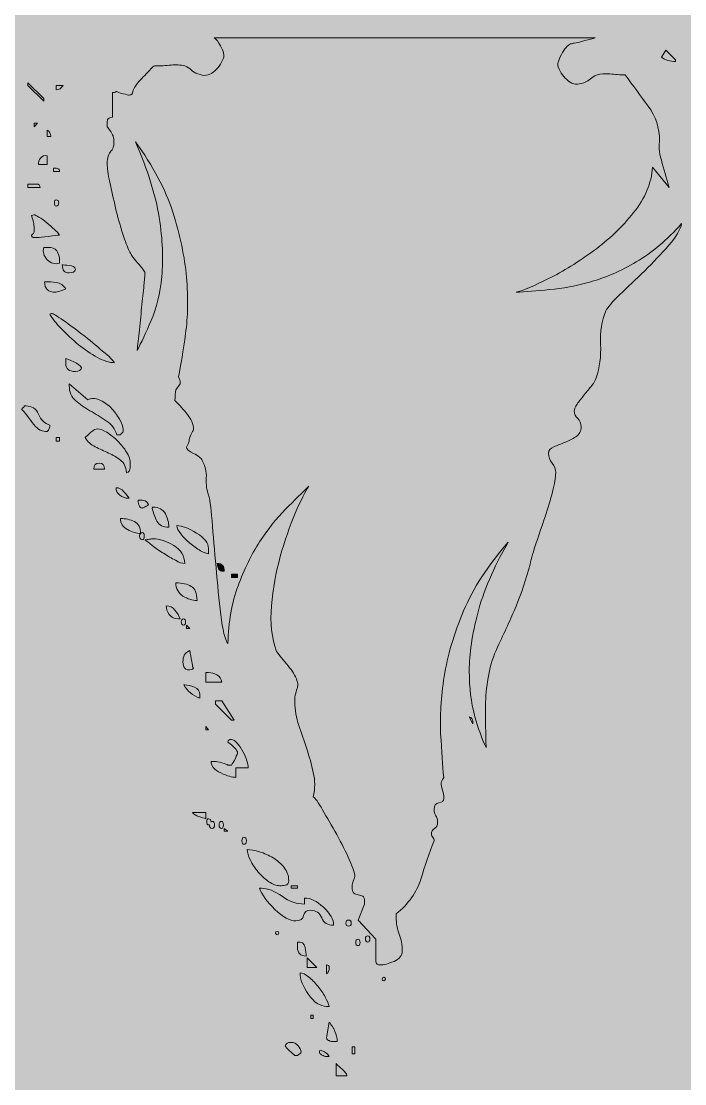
# Model space of a CAD drawing. Extents: x 885 to 2116, y -2379 to -620.
# Drawn here: x 1630.4 to 1696.7, y -784.7 to -678.5 of the extents above; entities that cross this region are included whole.
import ezdxf

# ---------------------------------------------------------------- set-up
doc = ezdxf.new("R2010")
doc.units = 0
doc.header["$MEASUREMENT"] = 0
doc.layers.add('Layer 1', color=7, linetype='Continuous')

# ---------------------------------------------------------------- blocks, each defined once
blk = doc.blocks.new('block 4')
at = {"layer": 'Layer 1', "true_color": 0x2e3543}
h = blk.add_hatch(color=159, dxfattribs=at)
h.dxf.hatch_style = 2
h.paths.add_polyline_path([(2116.11, -2379.24), (884.79, -2379.24), (884.79, -620.21), (2116.11, -620.21)])
blk = doc.blocks.new('block 3')
at = {"layer": 'Layer 1'}
blk.add_blockref('block 4', (0, 0), dxfattribs=at)
blk = doc.blocks.new('block 5')
at = {"layer": 'Layer 1', "true_color": 0xebe715}
h = blk.add_hatch(color=2, dxfattribs=at)
h.dxf.hatch_style = 2
edge = h.paths.add_edge_path()
edge.add_spline(control_points=[(1649.99, -732.69), (1649.99, -732.87), (1650.03, -733.04), (1650.12, -733.22), (1650.21, -733.4), (1650.37, -733.48), (1650.6, -733.48), (1650.6, -733.48), (1650.69, -733.48), (1650.69, -733.48), (1650.69, -732.95), (1650.46, -732.69), (1649.99, -732.69)], knot_values=[0, 0, 0, 0, 1, 1, 1, 2, 2, 2, 3, 3, 3, 4, 4, 4, 4], degree=3, periodic=1)
h = blk.add_hatch(color=2, dxfattribs=at)
h.dxf.hatch_style = 2
h.paths.add_polyline_path([(1651.4, -734.1), (1652.01, -734.1), (1652.01, -733.75), (1651.4, -733.75)])
at = {"layer": 'Layer 1', "lineweight": 0}
for points in [[(1632.65, -686.48), (1631.06, -684.9), (1631.06, -684.63), (1632.65, -686.22), (1632.65, -686.48)], [(1632.03, -688.68), (1631.68, -689.03), (1631.68, -688.68), (1632.03, -688.68)], [(1634.23, -720.1), (1634.23, -720.46), (1633.88, -720.46), (1633.88, -720.1), (1634.23, -720.1)], [(1651.4, -734.1), (1652.01, -734.1), (1652.01, -733.75), (1651.4, -733.75), (1651.4, -734.1)], [(1647.26, -739.2), (1646.91, -739.2), (1646.91, -738.85), (1647.26, -739.2)], [(1651.66, -748.36), (1651.4, -748.36), (1649.81, -746.77), (1649.81, -746.42), (1650.43, -746.42), (1651.66, -748.36)], [(1648.84, -748.98), (1649.11, -749.33), (1648.84, -749.33), (1648.84, -748.98)], [(1651.05, -759.45), (1650.69, -759.45), (1650.69, -759.18), (1651.05, -759.45)], [(1657.38, -765.17), (1657.38, -764.91), (1658, -764.91), (1658, -765.17), (1657.38, -765.17)], [(1659.93, -773.09), (1658.97, -773.09), (1658.97, -772.12), (1659.93, -773.09)], [(1659.58, -777.84), (1659.58, -778.2), (1659.32, -778.2), (1659.32, -777.84), (1659.58, -777.84)], [(1663.45, -781.72), (1663.45, -781.01), (1663.72, -781.01), (1663.72, -781.72), (1663.45, -781.72)]]:
    blk.add_lwpolyline(points, dxfattribs=at)
for points, knots in [([(2085.86, -929.01), (2085.63, -928.87), (2085.41, -928.75), (2085.18, -928.61), (2085.18, -928.61), (2085.18, -716.49), (2085.18, -716.49), (2085.18, -682.75), (2057.73, -655.31), (2024, -655.31), (2024, -655.31), (976.9, -655.31), (976.9, -655.31), (943.16, -655.31), (915.72, -682.75), (915.72, -716.49), (915.72, -716.49), (915.72, -928.61), (915.72, -928.61), (915.49, -928.75), (915.27, -928.87), (915.04, -929.01), (915.04, -929.01), (915.28, -929.05), (915.72, -929.14), (915.72, -929.14), (915.72, -2282.96), (915.72, -2282.96), (915.72, -2316.7), (943.16, -2344.14), (976.9, -2344.14), (976.9, -2344.14), (2024, -2344.14), (2024, -2344.14), (2057.73, -2344.14), (2085.18, -2316.7), (2085.18, -2282.96), (2085.18, -2282.96), (2085.18, -929.14), (2085.18, -929.14), (2085.62, -929.05), (2085.86, -929.01), (2085.86, -929.01)], [0, 0, 0, 0, 1, 1, 1, 2, 2, 2, 3, 3, 3, 4, 4, 4, 5, 5, 5, 6, 6, 6, 7, 7, 7, 8, 8, 8, 9, 9, 9, 10, 10, 10, 11, 11, 11, 12, 12, 12, 13, 13, 13, 14, 14, 14, 14]), ([(1684.05, -683.05), (1684.28, -683.64), (1684.62, -684.11), (1685.06, -684.46), (1685.5, -684.81), (1686.02, -684.87), (1686.6, -684.63), (1686.9, -684.52), (1687.12, -684.39), (1687.26, -684.24), (1687.41, -684.09), (1687.63, -683.96), (1687.92, -683.84), (1688.28, -683.73), (1688.7, -683.7), (1689.2, -683.75), (1689.7, -683.81), (1690.21, -683.84), (1690.74, -683.84), (1691.5, -684.9), (1692.26, -685.94), (1693.03, -686.97), (1693.79, -687.99), (1694.17, -689.15), (1694.17, -690.44), (1694.17, -690.44), (1694.17, -690.62), (1694.17, -690.62), (1694.06, -690.91), (1694.11, -691.5), (1694.35, -692.38), (1694.58, -693.26), (1694.85, -694.17), (1695.14, -695.11), (1695.14, -695.11), (1693.47, -693.08), (1693.47, -693.08), (1693.35, -694.67), (1692.72, -696.18), (1691.58, -697.62), (1690.43, -699.06), (1689.1, -700.33), (1687.57, -701.44), (1686.05, -702.56), (1684.55, -703.49), (1683.08, -704.22), (1681.62, -704.95), (1680.53, -705.41), (1679.83, -705.58), (1680.76, -705.53), (1681.88, -705.44), (1683.17, -705.32), (1684.46, -705.2), (1685.84, -704.94), (1687.31, -704.53), (1688.77, -704.12), (1690.29, -703.45), (1691.84, -702.54), (1693.4, -701.64), (1694.91, -700.36), (1696.37, -698.72), (1696.25, -699.3), (1695.83, -700.02), (1695.1, -700.87), (1694.36, -701.73), (1693.56, -702.58), (1692.68, -703.43), (1691.8, -704.28), (1690.97, -705.07), (1690.21, -705.8), (1689.45, -706.54), (1688.98, -707.08), (1688.8, -707.43), (1688.39, -708.43), (1688.22, -709.54), (1688.28, -710.77), (1688.33, -712.01), (1688.19, -713.12), (1687.84, -714.12), (1687.78, -714.35), (1687.63, -714.62), (1687.4, -714.91), (1687.16, -715.21), (1686.91, -715.51), (1686.65, -715.84), (1686.38, -716.16), (1686.15, -716.47), (1685.94, -716.76), (1685.74, -717.06), (1685.64, -717.29), (1685.64, -717.47), (1685.64, -717.76), (1685.75, -718.01), (1685.99, -718.21), (1686.22, -718.42), (1686.34, -718.7), (1686.34, -719.05), (1686.34, -719.46), (1686.16, -719.78), (1685.81, -720.02), (1685.46, -720.25), (1685.09, -720.44), (1684.71, -720.59), (1684.33, -720.74), (1683.96, -720.88), (1683.61, -721.03), (1683.26, -721.18), (1683.08, -721.39), (1683.08, -721.69), (1683.08, -722.04), (1683.2, -722.36), (1683.44, -722.66), (1683.67, -722.95), (1683.79, -723.28), (1683.79, -723.62), (1683.79, -724.1), (1683.68, -724.72), (1683.48, -725.52), (1683.27, -726.31), (1683.02, -727.15), (1682.73, -728.03), (1682.44, -728.91), (1682.14, -729.77), (1681.85, -730.62), (1681.56, -731.47), (1681.35, -732.19), (1681.23, -732.78), (1680.82, -734.31), (1680.35, -735.7), (1679.83, -736.96), (1679.3, -738.22), (1678.68, -739.59), (1677.98, -741.05), (1677.57, -741.93), (1677.27, -742.84), (1677.1, -743.78), (1676.92, -744.72), (1676.82, -745.65), (1676.79, -746.56), (1676.76, -747.47), (1676.76, -748.32), (1676.79, -749.11), (1676.82, -749.9), (1676.83, -750.56), (1676.83, -751.09), (1676.42, -750.21), (1676.04, -749.14), (1675.69, -747.88), (1675.34, -746.61), (1675.16, -745.13), (1675.16, -743.43), (1675.16, -741.73), (1675.44, -739.81), (1676, -737.66), (1676.55, -735.52), (1677.57, -733.16), (1679.03, -730.58), (1677.04, -732.87), (1675.56, -735.16), (1674.59, -737.44), (1673.62, -739.73), (1672.98, -741.92), (1672.65, -744), (1672.33, -746.09), (1672.21, -747.99), (1672.3, -749.72), (1672.39, -751.46), (1672.49, -752.91), (1672.61, -754.08), (1672.43, -754.37), (1672.35, -754.58), (1672.35, -754.7), (1672.35, -754.81), (1672.39, -755.04), (1672.48, -755.36), (1672.56, -755.68), (1672.61, -755.9), (1672.61, -756.02), (1672.61, -756.02), (1672.61, -756.19), (1672.61, -756.19), (1672.61, -756.43), (1672.45, -756.57), (1672.13, -756.63), (1671.8, -756.69), (1671.64, -756.89), (1671.64, -757.25), (1671.64, -757.54), (1671.7, -757.76), (1671.82, -757.91), (1671.93, -758.06), (1671.99, -758.27), (1671.99, -758.57), (1671.99, -758.86), (1671.89, -759.07), (1671.68, -759.18), (1671.48, -759.3), (1671.38, -759.51), (1671.38, -759.8), (1671.38, -759.86), (1671.43, -759.96), (1671.55, -760.11), (1671.67, -760.26), (1671.7, -760.36), (1671.64, -760.42), (1671.17, -761.65), (1670.73, -762.93), (1670.32, -764.25), (1669.91, -765.56), (1669.09, -766.73), (1667.86, -767.72), (1667.86, -767.72), (1667.86, -768.07), (1667.86, -768.07), (1667.86, -768.66), (1667.96, -769.22), (1668.16, -769.75), (1668.37, -770.27), (1668.47, -770.83), (1668.47, -771.42), (1668.47, -771.89), (1668.19, -772.24), (1667.64, -772.47), (1667.08, -772.71), (1666.62, -772.83), (1666.27, -772.83), (1665.98, -772.83), (1665.83, -772.71), (1665.83, -772.47), (1665.83, -772.47), (1665.83, -770.27), (1665.83, -770.27), (1665.83, -770.27), (1664.07, -768.34), (1664.07, -768.34), (1664.07, -768.34), (1664.69, -766.75), (1664.69, -766.75), (1664.69, -766.75), (1664.69, -766.49), (1664.69, -766.49), (1664.69, -766.2), (1664.63, -766.02), (1664.51, -765.96), (1664.39, -765.9), (1664.25, -765.86), (1664.07, -765.83), (1663.9, -765.8), (1663.75, -765.74), (1663.63, -765.65), (1663.51, -765.56), (1663.45, -765.35), (1663.45, -764.99), (1663.45, -764.99), (1663.45, -764.91), (1663.45, -764.91), (1663.45, -764.79), (1663.5, -764.61), (1663.59, -764.38), (1663.68, -764.14), (1663.72, -764), (1663.72, -763.94), (1663.72, -763.7), (1663.54, -763.18), (1663.19, -762.35), (1662.84, -761.53), (1662.41, -760.68), (1661.92, -759.8), (1661.42, -758.92), (1660.95, -758.1), (1660.51, -757.34), (1660.07, -756.57), (1659.76, -756.13), (1659.58, -756.02), (1659.76, -755.19), (1659.76, -754.39), (1659.58, -753.6), (1659.41, -752.8), (1659.19, -752.01), (1658.92, -751.22), (1658.66, -750.43), (1658.39, -749.65), (1658.13, -748.89), (1657.87, -748.13), (1657.73, -747.33), (1657.73, -746.51), (1657.73, -746.51), (1657.73, -746.16), (1657.73, -746.16), (1657.73, -746.04), (1657.79, -745.78), (1657.91, -745.37), (1658.03, -744.95), (1658.06, -744.69), (1658, -744.57), (1657.88, -744.1), (1657.62, -743.62), (1657.21, -743.12), (1656.8, -742.62), (1656.35, -742.08), (1655.89, -741.49), (1655.42, -740.14), (1655.25, -738.62), (1655.4, -736.92), (1655.55, -735.21), (1655.84, -733.57), (1656.28, -731.99), (1656.72, -730.4), (1657.22, -728.96), (1657.78, -727.67), (1658.33, -726.39), (1658.79, -725.47), (1659.14, -724.95), (1658.5, -725.59), (1657.72, -726.37), (1656.81, -727.28), (1655.9, -728.19), (1655.04, -729.28), (1654.21, -730.53), (1653.39, -731.8), (1652.67, -733.26), (1652.06, -734.94), (1651.44, -736.61), (1651.1, -738.53), (1651.05, -740.7), (1650.75, -740.29), (1650.52, -739.34), (1650.34, -737.84), (1650.16, -736.34), (1650, -734.76), (1649.86, -733.09), (1649.71, -731.42), (1649.58, -729.86), (1649.46, -728.42), (1649.34, -726.99), (1649.23, -726.12), (1649.11, -725.83), (1648.93, -725.36), (1648.86, -724.8), (1648.89, -724.15), (1648.92, -723.51), (1648.78, -722.92), (1648.49, -722.39), (1648.37, -722.16), (1648.08, -721.92), (1647.61, -721.69), (1647.14, -721.45), (1646.91, -721.25), (1646.91, -721.07), (1646.91, -721.07), (1647.08, -720.72), (1647.08, -720.72), (1647.14, -720.6), (1647.17, -720.5), (1647.17, -720.41), (1647.17, -720.33), (1647.2, -720.22), (1647.26, -720.1), (1647.26, -720.05), (1647.29, -719.96), (1647.35, -719.84), (1647.35, -719.84), (1647.52, -719.49), (1647.52, -719.49), (1647.58, -719.43), (1647.61, -719.37), (1647.61, -719.31), (1647.61, -718.78), (1647.38, -718.24), (1646.91, -717.68), (1646.44, -717.13), (1646.06, -716.7), (1645.76, -716.41), (1645.76, -716), (1645.79, -715.65), (1645.85, -715.35), (1645.85, -715.35), (1646.29, -714.74), (1646.29, -714.74), (1646.29, -714.74), (1646.29, -714.56), (1646.29, -714.56), (1646.29, -714.44), (1646.23, -714.27), (1646.12, -714.03), (1646.35, -712.86), (1646.59, -711.42), (1646.82, -709.72), (1647.05, -708.02), (1647.08, -706.14), (1646.91, -704.09), (1646.73, -702.03), (1646.28, -699.86), (1645.54, -697.57), (1644.81, -695.29), (1643.56, -692.94), (1641.8, -690.53), (1643.03, -693.35), (1643.83, -695.87), (1644.18, -698.1), (1644.53, -700.33), (1644.62, -702.3), (1644.44, -704), (1644.27, -705.7), (1643.91, -707.17), (1643.39, -708.4), (1642.86, -709.63), (1642.39, -710.63), (1641.98, -711.39), (1642.04, -710.86), (1642.11, -710.17), (1642.2, -709.32), (1642.29, -708.47), (1642.38, -707.64), (1642.46, -706.82), (1642.55, -705.99), (1642.62, -705.27), (1642.68, -704.66), (1642.74, -704.04), (1642.77, -703.7), (1642.77, -703.64), (1642.71, -703.47), (1642.46, -703.13), (1642.02, -702.63), (1641.58, -702.14), (1641.3, -701.74), (1641.19, -701.44), (1641.01, -701.09), (1640.79, -700.51), (1640.53, -699.68), (1640.26, -698.87), (1640.03, -698.01), (1639.82, -697.13), (1639.62, -696.25), (1639.43, -695.4), (1639.25, -694.58), (1639.07, -693.76), (1638.99, -693.14), (1638.99, -692.73), (1638.99, -692.15), (1639.12, -691.72), (1639.38, -691.45), (1639.65, -691.19), (1639.72, -690.71), (1639.6, -690), (1639.6, -689.94), (1639.51, -689.78), (1639.34, -689.52), (1639.16, -689.25), (1639.04, -689.09), (1638.99, -689.03), (1638.99, -689.03), (1638.99, -688.68), (1638.99, -688.68), (1638.99, -688.57), (1639, -688.45), (1639.03, -688.33), (1639.06, -688.21), (1639.22, -688.12), (1639.51, -688.07), (1639.51, -688.07), (1639.51, -685.6), (1639.51, -685.6), (1639.51, -685.6), (1639.69, -685.6), (1639.69, -685.6), (1639.75, -685.6), (1639.79, -685.59), (1639.82, -685.56), (1639.85, -685.53), (1639.9, -685.51), (1639.96, -685.51), (1640.01, -685.57), (1640.22, -685.64), (1640.57, -685.73), (1640.92, -685.82), (1641.13, -685.87), (1641.19, -685.87), (1641.42, -685.87), (1641.54, -685.75), (1641.54, -685.51), (1641.66, -685.16), (1641.9, -684.78), (1642.29, -684.37), (1642.67, -683.96), (1643.09, -683.52), (1643.56, -683.05), (1643.62, -682.99), (1643.68, -682.96), (1643.74, -682.96), (1644.33, -682.96), (1644.87, -682.93), (1645.37, -682.87), (1645.87, -682.82), (1646.32, -682.84), (1646.73, -682.96), (1647.02, -683.08), (1647.24, -683.21), (1647.39, -683.36), (1647.54, -683.5), (1647.76, -683.64), (1648.05, -683.75), (1648.64, -683.99), (1649.15, -683.93), (1649.59, -683.58), (1650.03, -683.22), (1650.37, -682.76), (1650.6, -682.17), (1650.72, -681.94), (1650.62, -681.52), (1650.3, -680.94), (1650.09, -680.56), (1649.89, -680.31), (1649.69, -680.13), (1649.69, -680.13), (1687.72, -680.13), (1687.72, -680.13), (1687.48, -680.22), (1687.15, -680.32), (1686.69, -680.41), (1686.22, -680.59), (1685.87, -680.67), (1685.64, -680.67), (1685.58, -680.67), (1685.52, -680.69), (1685.46, -680.72), (1685.4, -680.75), (1685.34, -680.76), (1685.28, -680.76), (1684.99, -680.88), (1684.68, -681.23), (1684.36, -681.82), (1684.04, -682.4), (1683.93, -682.82), (1684.05, -683.05)], [0, 0, 0, 0, 1, 1, 1, 2, 2, 2, 3, 3, 3, 4, 4, 4, 5, 5, 5, 6, 6, 6, 7, 7, 7, 8, 8, 8, 9, 9, 9, 10, 10, 10, 11, 11, 11, 12, 12, 12, 13, 13, 13, 14, 14, 14, 15, 15, 15, 16, 16, 16, 17, 17, 17, 18, 18, 18, 19, 19, 19, 20, 20, 20, 21, 21, 21, 22, 22, 22, 23, 23, 23, 24, 24, 24, 25, 25, 25, 26, 26, 26, 27, 27, 27, 28, 28, 28, 29, 29, 29, 30, 30, 30, 31, 31, 31, 32, 32, 32, 33, 33, 33, 34, 34, 34, 35, 35, 35, 36, 36, 36, 37, 37, 37, 38, 38, 38, 39, 39, 39, 40, 40, 40, 41, 41, 41, 42, 42, 42, 43, 43, 43, 44, 44, 44, 45, 45, 45, 46, 46, 46, 47, 47, 47, 48, 48, 48, 49, 49, 49, 50, 50, 50, 51, 51, 51, 52, 52, 52, 53, 53, 53, 54, 54, 54, 55, 55, 55, 56, 56, 56, 57, 57, 57, 58, 58, 58, 59, 59, 59, 60, 60, 60, 61, 61, 61, 62, 62, 62, 63, 63, 63, 64, 64, 64, 65, 65, 65, 66, 66, 66, 67, 67, 67, 68, 68, 68, 69, 69, 69, 70, 70, 70, 71, 71, 71, 72, 72, 72, 73, 73, 73, 74, 74, 74, 75, 75, 75, 76, 76, 76, 77, 77, 77, 78, 78, 78, 79, 79, 79, 80, 80, 80, 81, 81, 81, 82, 82, 82, 83, 83, 83, 84, 84, 84, 85, 85, 85, 86, 86, 86, 87, 87, 87, 88, 88, 88, 89, 89, 89, 90, 90, 90, 91, 91, 91, 92, 92, 92, 93, 93, 93, 94, 94, 94, 95, 95, 95, 96, 96, 96, 97, 97, 97, 98, 98, 98, 99, 99, 99, 100, 100, 100, 101, 101, 101, 102, 102, 102, 103, 103, 103, 104, 104, 104, 105, 105, 105, 106, 106, 106, 107, 107, 107, 108, 108, 108, 109, 109, 109, 110, 110, 110, 111, 111, 111, 112, 112, 112, 113, 113, 113, 114, 114, 114, 115, 115, 115, 116, 116, 116, 117, 117, 117, 118, 118, 118, 119, 119, 119, 120, 120, 120, 121, 121, 121, 122, 122, 122, 123, 123, 123, 124, 124, 124, 125, 125, 125, 126, 126, 126, 127, 127, 127, 128, 128, 128, 129, 129, 129, 130, 130, 130, 131, 131, 131, 132, 132, 132, 133, 133, 133, 134, 134, 134, 135, 135, 135, 136, 136, 136, 137, 137, 137, 138, 138, 138, 139, 139, 139, 140, 140, 140, 141, 141, 141, 142, 142, 142, 143, 143, 143, 144, 144, 144, 145, 145, 145, 146, 146, 146, 147, 147, 147, 148, 148, 148, 149, 149, 149, 150, 150, 150, 151, 151, 151, 152, 152, 152, 153, 153, 153, 154, 154, 154, 155, 155, 155, 156, 156, 156, 157, 157, 157, 158, 158, 158, 159, 159, 159, 160, 160, 160, 161, 161, 161, 162, 162, 162, 163, 163, 163, 164, 164, 164, 165, 165, 165, 166, 166, 166, 167, 167, 167, 168, 168, 168, 169, 169, 169, 170, 170, 170, 171, 171, 171, 172, 172, 172, 173, 173, 173, 174, 174, 174, 175, 175, 175, 176, 176, 176, 177, 177, 177, 178, 178, 178, 178]), ([(1695.76, -682.35), (1695.76, -682.35), (1695.76, -682.52), (1695.76, -682.52), (1695.23, -682.52), (1694.76, -682.37), (1694.35, -682.08), (1694.35, -682.08), (1694.79, -681.38), (1694.79, -681.38), (1694.79, -681.38), (1695.76, -682.35), (1695.76, -682.35)], [0, 0, 0, 0, 1, 1, 1, 2, 2, 2, 3, 3, 3, 4, 4, 4, 4]), ([(1633.88, -685.34), (1633.88, -685.34), (1633.88, -684.9), (1633.88, -684.9), (1633.88, -684.9), (1634.58, -684.9), (1634.58, -684.9), (1634.41, -685.19), (1634.17, -685.34), (1633.88, -685.34)], [0, 0, 0, 0, 1, 1, 1, 2, 2, 2, 3, 3, 3, 3]), ([(1633, -690), (1633, -690), (1633, -689.39), (1633, -689.39), (1633.24, -689.5), (1633.35, -689.71), (1633.35, -690), (1633.35, -690), (1633, -690), (1633, -690)], [0, 0, 0, 0, 1, 1, 1, 2, 2, 2, 3, 3, 3, 3]), ([(1633, -691.94), (1633, -691.94), (1633, -692.82), (1633, -692.82), (1633, -692.82), (1632.12, -692.82), (1632.12, -692.82), (1632.12, -692.59), (1632.19, -692.36), (1632.34, -692.16), (1632.49, -691.96), (1632.71, -691.88), (1633, -691.94)], [0, 0, 0, 0, 1, 1, 1, 2, 2, 2, 3, 3, 3, 4, 4, 4, 4]), ([(1633.62, -693.52), (1633.62, -693.52), (1633.62, -693.17), (1633.62, -693.17), (1633.62, -693.17), (1633.88, -693.17), (1633.88, -693.17), (1634.12, -693.17), (1634.23, -693.29), (1634.23, -693.52), (1634.23, -693.52), (1633.62, -693.52), (1633.62, -693.52)], [0, 0, 0, 0, 1, 1, 1, 2, 2, 2, 3, 3, 3, 4, 4, 4, 4]), ([(1631.51, -694.76), (1631.68, -694.76), (1631.84, -694.76), (1631.99, -694.76), (1632.14, -694.76), (1632.24, -694.88), (1632.3, -695.11), (1632.3, -695.11), (1631.06, -695.11), (1631.06, -695.11), (1631.06, -695.11), (1631.06, -694.76), (1631.06, -694.76), (1631.06, -694.76), (1631.51, -694.76), (1631.51, -694.76)], [0, 0, 0, 0, 1, 1, 1, 2, 2, 2, 3, 3, 3, 4, 4, 4, 5, 5, 5, 5]), ([(1633.71, -696.65), (1633.71, -696.44), (1633.76, -696.34), (1633.88, -696.34), (1634.06, -696.34), (1634.15, -696.44), (1634.15, -696.65), (1634.15, -696.85), (1634.06, -696.96), (1633.88, -696.96), (1633.76, -696.96), (1633.71, -696.85), (1633.71, -696.65)], [0, 0, 0, 0, 1, 1, 1, 2, 2, 2, 3, 3, 3, 4, 4, 4, 4]), ([(1633.13, -699.99), (1632.57, -700.08), (1632.21, -700.12), (1632.03, -700.12), (1632.03, -700.12), (1631.68, -700.12), (1631.68, -700.12), (1631.62, -700.12), (1631.56, -700.1), (1631.51, -700.04), (1631.45, -699.98), (1631.42, -699.92), (1631.42, -699.86), (1631.59, -699.74), (1631.68, -699.64), (1631.68, -699.55), (1631.68, -699.47), (1631.68, -699.36), (1631.68, -699.25), (1631.68, -698.95), (1631.67, -698.73), (1631.64, -698.58), (1631.61, -698.44), (1631.53, -698.22), (1631.42, -697.92), (1631.42, -697.92), (1631.68, -697.84), (1631.68, -697.84), (1631.74, -697.84), (1631.9, -697.91), (1632.17, -698.06), (1632.43, -698.2), (1632.69, -698.4), (1632.96, -698.63), (1633.22, -698.87), (1633.47, -699.08), (1633.71, -699.29), (1633.94, -699.5), (1634.12, -699.68), (1634.23, -699.86), (1634.06, -699.86), (1633.69, -699.91), (1633.13, -699.99)], [0, 0, 0, 0, 1, 1, 1, 2, 2, 2, 3, 3, 3, 4, 4, 4, 5, 5, 5, 6, 6, 6, 7, 7, 7, 8, 8, 8, 9, 9, 9, 10, 10, 10, 11, 11, 11, 12, 12, 12, 13, 13, 13, 14, 14, 14, 14]), ([(1634.23, -702.5), (1634.23, -702.5), (1634.23, -702.68), (1634.23, -702.68), (1633.76, -702.8), (1633.35, -702.68), (1633, -702.33), (1632.65, -701.97), (1632.53, -701.56), (1632.65, -701.09), (1632.65, -701.09), (1633.09, -701.09), (1633.09, -701.09), (1633.85, -701.09), (1634.23, -701.56), (1634.23, -702.5)], [0, 0, 0, 0, 1, 1, 1, 2, 2, 2, 3, 3, 3, 4, 4, 4, 5, 5, 5, 5]), ([(1635.2, -702.9), (1635.55, -702.93), (1635.76, -703.06), (1635.82, -703.29), (1635.76, -703.53), (1635.55, -703.64), (1635.2, -703.64), (1634.73, -703.64), (1634.5, -703.38), (1634.5, -702.85), (1634.61, -702.85), (1634.85, -702.87), (1635.2, -702.9)], [0, 0, 0, 0, 1, 1, 1, 2, 2, 2, 3, 3, 3, 4, 4, 4, 4]), ([(1632.74, -704.53), (1633.15, -704.53), (1633.54, -704.56), (1633.93, -704.62), (1634.31, -704.67), (1634.61, -704.88), (1634.85, -705.23), (1634.79, -705.29), (1634.64, -705.35), (1634.41, -705.41), (1634.17, -705.47), (1634, -705.53), (1633.88, -705.58), (1633.88, -705.58), (1633.79, -705.58), (1633.79, -705.58), (1633.09, -705.58), (1632.74, -705.23), (1632.74, -704.53)], [0, 0, 0, 0, 1, 1, 1, 2, 2, 2, 3, 3, 3, 4, 4, 4, 5, 5, 5, 6, 6, 6, 6]), ([(1633.27, -707.78), (1633.27, -707.78), (1633.44, -707.69), (1633.44, -707.69), (1633.56, -707.69), (1633.95, -707.93), (1634.63, -708.4), (1635.3, -708.87), (1636.01, -709.4), (1636.74, -709.98), (1637.48, -710.57), (1638.15, -711.13), (1638.77, -711.66), (1639.38, -712.19), (1639.69, -712.51), (1639.69, -712.62), (1639.22, -712.62), (1638.66, -712.45), (1638.02, -712.1), (1637.37, -711.74), (1636.74, -711.32), (1636.13, -710.82), (1635.51, -710.32), (1634.94, -709.79), (1634.41, -709.24), (1633.88, -708.68), (1633.5, -708.2), (1633.27, -707.78)], [0, 0, 0, 0, 1, 1, 1, 2, 2, 2, 3, 3, 3, 4, 4, 4, 5, 5, 5, 6, 6, 6, 7, 7, 7, 8, 8, 8, 9, 9, 9, 9]), ([(1634.85, -712.19), (1634.97, -712.24), (1635.23, -712.36), (1635.64, -712.53), (1636.05, -712.71), (1636.32, -712.92), (1636.43, -713.15), (1636.38, -713.39), (1636.17, -713.5), (1635.82, -713.5), (1635.17, -713.5), (1634.85, -713.24), (1634.85, -712.71), (1634.85, -712.71), (1634.85, -712.19), (1634.85, -712.19)], [0, 0, 0, 0, 1, 1, 1, 2, 2, 2, 3, 3, 3, 4, 4, 4, 5, 5, 5, 5]), ([(1635.2, -714.74), (1635.2, -714.74), (1637.05, -716.32), (1637.05, -716.32), (1637.4, -716.14), (1637.78, -716.14), (1638.19, -716.32), (1638.6, -716.5), (1638.99, -716.76), (1639.34, -717.11), (1639.69, -717.47), (1639.98, -717.85), (1640.22, -718.26), (1640.45, -718.67), (1640.57, -719.02), (1640.57, -719.31), (1640.57, -719.31), (1640.57, -719.49), (1640.57, -719.49), (1640.57, -719.55), (1640.53, -719.61), (1640.44, -719.67), (1640.35, -719.72), (1640.31, -719.78), (1640.31, -719.84), (1640.31, -719.84), (1639.96, -719.84), (1639.96, -719.84), (1639.78, -719.25), (1639.43, -718.78), (1638.9, -718.43), (1638.37, -718.08), (1637.83, -717.74), (1637.27, -717.42), (1636.71, -717.1), (1636.23, -716.76), (1635.82, -716.41), (1635.41, -716.06), (1635.2, -715.56), (1635.2, -714.91), (1635.2, -714.91), (1635.2, -714.74), (1635.2, -714.74)], [0, 0, 0, 0, 1, 1, 1, 2, 2, 2, 3, 3, 3, 4, 4, 4, 5, 5, 5, 6, 6, 6, 7, 7, 7, 8, 8, 8, 9, 9, 9, 10, 10, 10, 11, 11, 11, 12, 12, 12, 13, 13, 13, 14, 14, 14, 14]), ([(1630.58, -717.11), (1630.67, -717.06), (1630.71, -717), (1630.71, -716.94), (1630.71, -716.94), (1630.89, -716.94), (1630.89, -716.94), (1631.47, -716.94), (1631.89, -717.21), (1632.12, -717.77), (1632.36, -718.33), (1632.74, -718.7), (1633.27, -718.87), (1633.27, -719.11), (1633.18, -719.31), (1633, -719.49), (1633, -719.49), (1632.82, -719.49), (1632.82, -719.49), (1632.36, -719.49), (1631.91, -719.2), (1631.51, -718.61), (1631.09, -718.02), (1630.74, -717.58), (1630.45, -717.29), (1630.45, -717.23), (1630.49, -717.17), (1630.58, -717.11)], [0, 0, 0, 0, 1, 1, 1, 2, 2, 2, 3, 3, 3, 4, 4, 4, 5, 5, 5, 6, 6, 6, 7, 7, 7, 8, 8, 8, 9, 9, 9, 9]), ([(1637.8, -721.03), (1637.36, -720.82), (1637.02, -720.52), (1636.79, -720.1), (1636.9, -719.99), (1637.09, -719.81), (1637.36, -719.58), (1637.62, -719.34), (1637.84, -719.23), (1638.02, -719.23), (1638.25, -719.23), (1638.56, -719.34), (1638.94, -719.58), (1639.32, -719.81), (1639.69, -720.1), (1640.04, -720.46), (1640.39, -720.81), (1640.69, -721.18), (1640.92, -721.56), (1641.16, -721.94), (1641.27, -722.25), (1641.27, -722.48), (1641.27, -722.6), (1641.27, -722.81), (1641.27, -723.1), (1641.27, -723.39), (1641.16, -723.57), (1640.92, -723.62), (1640.86, -723.04), (1640.66, -722.61), (1640.31, -722.35), (1639.96, -722.09), (1639.56, -721.85), (1639.12, -721.65), (1638.68, -721.44), (1638.24, -721.24), (1637.8, -721.03)], [0, 0, 0, 0, 1, 1, 1, 2, 2, 2, 3, 3, 3, 4, 4, 4, 5, 5, 5, 6, 6, 6, 7, 7, 7, 8, 8, 8, 9, 9, 9, 10, 10, 10, 11, 11, 11, 12, 12, 12, 12]), ([(1638.72, -723.28), (1638.72, -723.28), (1637.67, -723.28), (1637.67, -723.28), (1637.67, -722.86), (1637.84, -722.66), (1638.19, -722.66), (1638.55, -722.66), (1638.72, -722.86), (1638.72, -723.28)], [0, 0, 0, 0, 1, 1, 1, 2, 2, 2, 3, 3, 3, 3]), ([(1640.66, -725.52), (1640.89, -725.78), (1641.07, -726), (1641.19, -726.18), (1641.19, -726.18), (1641.1, -726.18), (1641.1, -726.18), (1640.8, -726.18), (1640.53, -726.08), (1640.26, -725.87), (1640, -725.67), (1639.87, -725.42), (1639.87, -725.12), (1640.16, -725.12), (1640.42, -725.25), (1640.66, -725.52)], [0, 0, 0, 0, 1, 1, 1, 2, 2, 2, 3, 3, 3, 4, 4, 4, 5, 5, 5, 5]), ([(1642.51, -727.15), (1642.33, -727.15), (1642.21, -727.05), (1642.15, -726.84), (1642.1, -726.63), (1642.07, -726.47), (1642.07, -726.35), (1642.24, -726.35), (1642.43, -726.37), (1642.64, -726.4), (1642.84, -726.43), (1643.01, -726.56), (1643.12, -726.8), (1643.06, -726.85), (1642.96, -726.93), (1642.81, -727.01), (1642.67, -727.1), (1642.57, -727.15), (1642.51, -727.15)], [0, 0, 0, 0, 1, 1, 1, 2, 2, 2, 3, 3, 3, 4, 4, 4, 5, 5, 5, 6, 6, 6, 6]), ([(1643.48, -727.15), (1643.48, -727.15), (1643.56, -727.06), (1643.56, -727.06), (1644.15, -727.06), (1644.56, -727.28), (1644.8, -727.72), (1645.03, -728.16), (1645.15, -728.62), (1645.15, -729.08), (1644.56, -729.08), (1644.16, -728.88), (1643.96, -728.47), (1643.75, -728.06), (1643.59, -727.62), (1643.48, -727.15)], [0, 0, 0, 0, 1, 1, 1, 2, 2, 2, 3, 3, 3, 4, 4, 4, 5, 5, 5, 5]), ([(1641.01, -729.3), (1640.54, -729.04), (1640.31, -728.67), (1640.31, -728.2), (1640.84, -728.2), (1641.3, -728.3), (1641.72, -728.51), (1642.12, -728.72), (1642.33, -729.11), (1642.33, -729.7), (1642.39, -729.64), (1642.45, -729.61), (1642.51, -729.61), (1642.62, -729.61), (1642.68, -729.73), (1642.68, -729.96), (1642.68, -730.2), (1642.62, -730.32), (1642.51, -730.32), (1642.39, -730.32), (1642.3, -730.24), (1642.24, -730.09), (1642.18, -729.95), (1642.21, -729.82), (1642.33, -729.7), (1641.92, -729.7), (1641.48, -729.57), (1641.01, -729.3)], [0, 0, 0, 0, 1, 1, 1, 2, 2, 2, 3, 3, 3, 4, 4, 4, 5, 5, 5, 6, 6, 6, 7, 7, 7, 8, 8, 8, 9, 9, 9, 9]), ([(1648.32, -731.42), (1647.96, -731.21), (1647.61, -730.96), (1647.26, -730.67), (1646.91, -730.38), (1646.6, -730.07), (1646.34, -729.74), (1646.07, -729.42), (1645.94, -729.14), (1645.94, -728.91), (1646.47, -728.91), (1647.13, -729.16), (1647.92, -729.66), (1648.71, -730.15), (1649.11, -730.67), (1649.11, -731.19), (1649.11, -731.19), (1649.11, -731.72), (1649.11, -731.72), (1648.93, -731.72), (1648.67, -731.62), (1648.32, -731.42)], [0, 0, 0, 0, 1, 1, 1, 2, 2, 2, 3, 3, 3, 4, 4, 4, 5, 5, 5, 6, 6, 6, 7, 7, 7, 7]), ([(1643.21, -730.27), (1643.39, -730.24), (1643.5, -730.23), (1643.56, -730.23), (1644.21, -730.23), (1644.9, -730.45), (1645.63, -730.89), (1646.36, -731.33), (1646.73, -731.93), (1646.73, -732.69), (1646.5, -732.69), (1646.19, -732.59), (1645.81, -732.38), (1645.42, -732.18), (1645.03, -731.94), (1644.62, -731.68), (1644.21, -731.42), (1643.83, -731.15), (1643.48, -730.89), (1643.12, -730.62), (1642.89, -730.43), (1642.77, -730.32), (1642.89, -730.32), (1643.03, -730.3), (1643.21, -730.27)], [0, 0, 0, 0, 1, 1, 1, 2, 2, 2, 3, 3, 3, 4, 4, 4, 5, 5, 5, 6, 6, 6, 7, 7, 7, 8, 8, 8, 8]), ([(1649.99, -732.69), (1649.99, -732.87), (1650.03, -733.04), (1650.12, -733.22), (1650.21, -733.4), (1650.37, -733.48), (1650.6, -733.48), (1650.6, -733.48), (1650.69, -733.48), (1650.69, -733.48), (1650.69, -732.95), (1650.46, -732.69), (1649.99, -732.69)], [0, 0, 0, 0, 1, 1, 1, 2, 2, 2, 3, 3, 3, 4, 4, 4, 4]), ([(1645.85, -734.63), (1646.5, -734.63), (1647.01, -734.75), (1647.39, -734.98), (1647.77, -735.21), (1647.96, -735.68), (1647.96, -736.39), (1647.49, -736.39), (1647.02, -736.24), (1646.56, -735.95), (1646.09, -735.66), (1645.85, -735.21), (1645.85, -734.63)], [0, 0, 0, 0, 1, 1, 1, 2, 2, 2, 3, 3, 3, 4, 4, 4, 4]), ([(1645.76, -737.36), (1646, -737.65), (1646.17, -737.94), (1646.29, -738.24), (1646.29, -738.24), (1646.12, -738.24), (1646.12, -738.24), (1645.7, -738.24), (1645.4, -738.09), (1645.19, -737.8), (1644.99, -737.5), (1644.88, -737.21), (1644.88, -736.92), (1645.24, -736.92), (1645.53, -737.06), (1645.76, -737.36)], [0, 0, 0, 0, 1, 1, 1, 2, 2, 2, 3, 3, 3, 4, 4, 4, 5, 5, 5, 5]), ([(1646.64, -738.24), (1646.76, -738.24), (1646.82, -738.34), (1646.82, -738.54), (1646.82, -738.75), (1646.76, -738.85), (1646.64, -738.85), (1646.47, -738.85), (1646.38, -738.75), (1646.38, -738.54), (1646.38, -738.34), (1646.47, -738.24), (1646.64, -738.24)], [0, 0, 0, 0, 1, 1, 1, 2, 2, 2, 3, 3, 3, 4, 4, 4, 4]), ([(1646.69, -741.85), (1646.78, -741.67), (1646.97, -741.52), (1647.26, -741.41), (1647.26, -741.52), (1647.3, -741.79), (1647.39, -742.2), (1647.48, -742.61), (1647.52, -742.87), (1647.52, -742.99), (1647.58, -743.05), (1647.61, -743.11), (1647.61, -743.17), (1647.61, -743.17), (1647.52, -743.25), (1647.52, -743.25), (1647.11, -743.37), (1646.85, -743.34), (1646.73, -743.17), (1646.61, -742.99), (1646.56, -742.78), (1646.56, -742.55), (1646.56, -742.26), (1646.6, -742.02), (1646.69, -741.85)], [0, 0, 0, 0, 1, 1, 1, 2, 2, 2, 3, 3, 3, 4, 4, 4, 5, 5, 5, 6, 6, 6, 7, 7, 7, 8, 8, 8, 8]), ([(1648.84, -744.57), (1648.84, -744.57), (1648.84, -743.61), (1648.84, -743.61), (1648.84, -743.61), (1649.11, -743.61), (1649.11, -743.61), (1649.4, -743.61), (1649.68, -743.68), (1649.95, -743.83), (1650.21, -743.97), (1650.37, -744.22), (1650.43, -744.57), (1650.43, -744.57), (1648.84, -744.57), (1648.84, -744.57)], [0, 0, 0, 0, 1, 1, 1, 2, 2, 2, 3, 3, 3, 4, 4, 4, 5, 5, 5, 5]), ([(1646.73, -744.84), (1647.02, -744.84), (1647.35, -744.91), (1647.7, -745.06), (1648.05, -745.2), (1648.23, -745.45), (1648.23, -745.8), (1648.23, -745.8), (1648.23, -746.16), (1648.23, -746.16), (1647.88, -746.04), (1647.57, -745.86), (1647.3, -745.63), (1647.04, -745.4), (1646.82, -745.13), (1646.64, -744.84), (1646.64, -744.84), (1646.73, -744.84), (1646.73, -744.84)], [0, 0, 0, 0, 1, 1, 1, 2, 2, 2, 3, 3, 3, 4, 4, 4, 5, 5, 5, 6, 6, 6, 6]), ([(1675.51, -748.45), (1675.51, -748.45), (1675.51, -748.71), (1675.51, -748.71), (1675.51, -748.71), (1675.16, -748.01), (1675.16, -748.01), (1675.4, -748.13), (1675.51, -748.27), (1675.51, -748.45)], [0, 0, 0, 0, 1, 1, 1, 2, 2, 2, 3, 3, 3, 3]), ([(1651.84, -753.11), (1651.84, -753.11), (1651.84, -754.08), (1651.84, -754.08), (1651.48, -754.08), (1650.99, -753.94), (1650.34, -753.64), (1649.69, -753.35), (1649.37, -752.96), (1649.37, -752.5), (1649.37, -752.5), (1649.81, -752.5), (1649.81, -752.5), (1649.87, -752.5), (1650.08, -752.54), (1650.43, -752.63), (1650.78, -752.71), (1650.99, -752.79), (1651.05, -752.85), (1651.05, -752.85), (1651.4, -752.85), (1651.4, -752.85), (1651.51, -752.73), (1651.65, -752.51), (1651.79, -752.19), (1651.94, -751.86), (1652.01, -751.65), (1652.01, -751.53), (1651.95, -751.41), (1651.81, -751.23), (1651.57, -751), (1651.34, -750.76), (1651.16, -750.62), (1651.05, -750.56), (1651.05, -750.38), (1651.16, -750.29), (1651.4, -750.29), (1651.57, -750.29), (1651.76, -750.41), (1651.97, -750.65), (1652.17, -750.88), (1652.36, -751.16), (1652.54, -751.48), (1652.72, -751.8), (1652.85, -752.11), (1652.94, -752.41), (1653.02, -752.7), (1653.07, -752.94), (1653.07, -753.11), (1653.07, -753.11), (1651.84, -753.11), (1651.84, -753.11)], [0, 0, 0, 0, 1, 1, 1, 2, 2, 2, 3, 3, 3, 4, 4, 4, 5, 5, 5, 6, 6, 6, 7, 7, 7, 8, 8, 8, 9, 9, 9, 10, 10, 10, 11, 11, 11, 12, 12, 12, 13, 13, 13, 14, 14, 14, 15, 15, 15, 16, 16, 16, 17, 17, 17, 17]), ([(1648.84, -757.6), (1648.84, -757.6), (1648.84, -758.22), (1648.84, -758.22), (1648.67, -758.16), (1648.43, -758.08), (1648.14, -758), (1647.85, -757.91), (1647.64, -757.78), (1647.52, -757.6), (1647.52, -757.6), (1648.84, -757.6), (1648.84, -757.6)], [0, 0, 0, 0, 1, 1, 1, 2, 2, 2, 3, 3, 3, 4, 4, 4, 4]), ([(1649.11, -758.22), (1649.28, -758.22), (1649.37, -758.33), (1649.37, -758.57), (1649.37, -758.51), (1649.4, -758.48), (1649.46, -758.48), (1649.64, -758.48), (1649.72, -758.6), (1649.72, -758.83), (1649.72, -759.07), (1649.64, -759.18), (1649.46, -759.18), (1649.28, -759.18), (1649.2, -759.07), (1649.2, -758.83), (1649.2, -758.83), (1649.11, -758.83), (1649.11, -758.83), (1648.99, -758.83), (1648.93, -758.73), (1648.93, -758.52), (1648.93, -758.32), (1648.99, -758.22), (1649.11, -758.22)], [0, 0, 0, 0, 1, 1, 1, 2, 2, 2, 3, 3, 3, 4, 4, 4, 5, 5, 5, 6, 6, 6, 7, 7, 7, 8, 8, 8, 8]), ([(1650.6, -758.83), (1650.6, -759.07), (1650.54, -759.18), (1650.43, -759.18), (1650.25, -759.18), (1650.16, -759.07), (1650.16, -758.83), (1650.16, -758.6), (1650.25, -758.48), (1650.43, -758.48), (1650.54, -758.48), (1650.6, -758.6), (1650.6, -758.83)], [0, 0, 0, 0, 1, 1, 1, 2, 2, 2, 3, 3, 3, 4, 4, 4, 4]), ([(1652.89, -760.42), (1652.89, -760.65), (1652.81, -760.77), (1652.63, -760.77), (1652.51, -760.77), (1652.45, -760.65), (1652.45, -760.42), (1652.45, -760.18), (1652.51, -760.07), (1652.63, -760.07), (1652.81, -760.07), (1652.89, -760.18), (1652.89, -760.42)], [0, 0, 0, 0, 1, 1, 1, 2, 2, 2, 3, 3, 3, 4, 4, 4, 4]), ([(1654.21, -761.52), (1654.68, -761.66), (1655.14, -761.87), (1655.58, -762.13), (1656.02, -762.4), (1656.38, -762.72), (1656.68, -763.1), (1656.97, -763.48), (1657.12, -763.91), (1657.12, -764.38), (1657.12, -764.67), (1657.01, -764.83), (1656.81, -764.86), (1656.6, -764.89), (1656.41, -764.91), (1656.24, -764.91), (1655.89, -764.91), (1655.52, -764.77), (1655.14, -764.51), (1654.75, -764.25), (1654.4, -763.92), (1654.08, -763.54), (1653.76, -763.16), (1653.49, -762.76), (1653.29, -762.35), (1653.08, -761.94), (1652.98, -761.59), (1652.98, -761.3), (1653.33, -761.3), (1653.74, -761.37), (1654.21, -761.52)], [0, 0, 0, 0, 1, 1, 1, 2, 2, 2, 3, 3, 3, 4, 4, 4, 5, 5, 5, 6, 6, 6, 7, 7, 7, 8, 8, 8, 9, 9, 9, 10, 10, 10, 10]), ([(1655.75, -767.28), (1654.96, -766.52), (1654.45, -765.82), (1654.21, -765.17), (1654.21, -765.17), (1654.39, -765.17), (1654.39, -765.17), (1655.04, -765.17), (1655.72, -765.43), (1656.46, -765.96), (1657.19, -766.49), (1657.94, -766.75), (1658.7, -766.75), (1658.7, -766.75), (1658.7, -766.14), (1658.7, -766.14), (1659.29, -766.14), (1659.92, -766.45), (1660.59, -767.06), (1661.27, -767.68), (1661.61, -768.28), (1661.61, -768.87), (1661.02, -768.87), (1660.62, -768.62), (1660.42, -768.12), (1660.21, -767.62), (1659.85, -767.37), (1659.32, -767.37), (1658.91, -767.37), (1658.67, -767.55), (1658.61, -767.9), (1658.56, -768.25), (1658.29, -768.43), (1657.82, -768.43), (1657.23, -768.43), (1656.55, -768.04), (1655.75, -767.28)], [0, 0, 0, 0, 1, 1, 1, 2, 2, 2, 3, 3, 3, 4, 4, 4, 5, 5, 5, 6, 6, 6, 7, 7, 7, 8, 8, 8, 9, 9, 9, 10, 10, 10, 11, 11, 11, 12, 12, 12, 12]), ([(1662.84, -768.65), (1662.84, -768.44), (1662.93, -768.34), (1663.1, -768.34), (1663.28, -768.34), (1663.37, -768.44), (1663.37, -768.65), (1663.37, -768.85), (1663.28, -768.95), (1663.1, -768.95), (1662.93, -768.95), (1662.84, -768.85), (1662.84, -768.65)], [0, 0, 0, 0, 1, 1, 1, 2, 2, 2, 3, 3, 3, 4, 4, 4, 4]), ([(1656.15, -769.66), (1656.03, -769.89), (1655.92, -769.89), (1655.8, -769.66), (1655.8, -769.54), (1655.86, -769.48), (1655.97, -769.48), (1656.09, -769.48), (1656.15, -769.54), (1656.15, -769.66)], [0, 0, 0, 0, 1, 1, 1, 2, 2, 2, 3, 3, 3, 3]), ([(1664.78, -770.23), (1664.78, -770.03), (1664.86, -769.92), (1665.04, -769.92), (1665.16, -769.92), (1665.22, -770.03), (1665.22, -770.23), (1665.22, -770.44), (1665.16, -770.54), (1665.04, -770.54), (1664.86, -770.54), (1664.78, -770.44), (1664.78, -770.23)], [0, 0, 0, 0, 1, 1, 1, 2, 2, 2, 3, 3, 3, 4, 4, 4, 4]), ([(1658.88, -771.95), (1658.29, -771.95), (1658, -771.65), (1658, -771.07), (1658, -771.07), (1658, -770.54), (1658, -770.54), (1658.41, -770.48), (1658.66, -770.66), (1658.75, -771.07), (1658.83, -771.48), (1658.88, -771.77), (1658.88, -771.95)], [0, 0, 0, 0, 1, 1, 1, 2, 2, 2, 3, 3, 3, 4, 4, 4, 4]), ([(1663.81, -770.58), (1663.81, -770.38), (1663.9, -770.27), (1664.07, -770.27), (1664.19, -770.27), (1664.25, -770.38), (1664.25, -770.58), (1664.25, -770.79), (1664.19, -770.89), (1664.07, -770.89), (1663.9, -770.89), (1663.81, -770.79), (1663.81, -770.58)], [0, 0, 0, 0, 1, 1, 1, 2, 2, 2, 3, 3, 3, 4, 4, 4, 4]), ([(1661.17, -773.09), (1661.17, -773.21), (1661.14, -773.34), (1661.08, -773.49), (1661.02, -773.64), (1660.96, -773.71), (1660.9, -773.71), (1660.9, -773.71), (1660.9, -772.83), (1660.9, -772.83), (1661.08, -772.83), (1661.17, -772.92), (1661.17, -773.09)], [0, 0, 0, 0, 1, 1, 1, 2, 2, 2, 3, 3, 3, 4, 4, 4, 4]), ([(1659.1, -775.78), (1658.54, -774.98), (1658.26, -774.27), (1658.26, -773.62), (1658.5, -773.62), (1658.78, -773.75), (1659.1, -774.02), (1659.42, -774.28), (1659.73, -774.59), (1660.02, -774.94), (1660.32, -775.29), (1660.56, -775.66), (1660.77, -776.04), (1660.98, -776.42), (1661.11, -776.73), (1661.17, -776.97), (1661.17, -776.97), (1660.9, -776.97), (1660.9, -776.97), (1660.26, -776.97), (1659.66, -776.57), (1659.1, -775.78)], [0, 0, 0, 0, 1, 1, 1, 2, 2, 2, 3, 3, 3, 4, 4, 4, 5, 5, 5, 6, 6, 6, 7, 7, 7, 7]), ([(1666.62, -774.41), (1666.51, -774.41), (1666.45, -774.36), (1666.45, -774.24), (1666.45, -774.12), (1666.51, -774.06), (1666.62, -774.06), (1666.86, -774.18), (1666.86, -774.29), (1666.62, -774.41)], [0, 0, 0, 0, 1, 1, 1, 2, 2, 2, 3, 3, 3, 3]), ([(1660.99, -780.31), (1660.93, -780.25), (1660.9, -780.19), (1660.9, -780.13), (1660.9, -780.13), (1661.17, -778.55), (1661.17, -778.55), (1661.4, -778.84), (1661.59, -779.15), (1661.74, -779.47), (1661.89, -779.79), (1661.96, -780.13), (1661.96, -780.49), (1661.9, -780.49), (1661.78, -780.49), (1661.61, -780.49), (1661.43, -780.49), (1661.28, -780.46), (1661.17, -780.4), (1661.11, -780.4), (1661.05, -780.37), (1660.99, -780.31)], [0, 0, 0, 0, 1, 1, 1, 2, 2, 2, 3, 3, 3, 4, 4, 4, 5, 5, 5, 6, 6, 6, 7, 7, 7, 7]), ([(1657.38, -780.57), (1657.62, -780.57), (1657.84, -780.68), (1658.04, -780.88), (1658.25, -781.09), (1658.35, -781.31), (1658.35, -781.54), (1658.35, -781.6), (1658.31, -781.66), (1658.22, -781.72), (1658.13, -781.78), (1658.06, -781.84), (1658, -781.89), (1658, -781.89), (1657.73, -781.89), (1657.73, -781.89), (1657.62, -781.78), (1657.44, -781.61), (1657.21, -781.41), (1656.97, -781.21), (1656.82, -781.04), (1656.77, -780.92), (1656.82, -780.69), (1657.03, -780.57), (1657.38, -780.57)], [0, 0, 0, 0, 1, 1, 1, 2, 2, 2, 3, 3, 3, 4, 4, 4, 5, 5, 5, 6, 6, 6, 7, 7, 7, 8, 8, 8, 8]), ([(1660.2, -781.54), (1660.2, -781.54), (1660.2, -781.45), (1660.2, -781.45), (1660.2, -781.4), (1660.23, -781.36), (1660.29, -781.36), (1660.7, -781.48), (1660.99, -781.69), (1661.17, -781.98), (1661.17, -781.98), (1660.9, -781.98), (1660.9, -781.98), (1660.73, -781.98), (1660.61, -781.95), (1660.55, -781.89), (1660.43, -781.84), (1660.34, -781.78), (1660.29, -781.72), (1660.23, -781.72), (1660.2, -781.69), (1660.2, -781.63), (1660.2, -781.63), (1660.2, -781.54), (1660.2, -781.54)], [0, 0, 0, 0, 1, 1, 1, 2, 2, 2, 3, 3, 3, 4, 4, 4, 5, 5, 5, 6, 6, 6, 7, 7, 7, 8, 8, 8, 8]), ([(1661.87, -783.92), (1661.87, -783.92), (1661.87, -782.69), (1661.87, -782.69), (1661.93, -782.8), (1662.08, -782.95), (1662.31, -783.12), (1662.55, -783.3), (1662.69, -783.45), (1662.75, -783.57), (1662.87, -783.68), (1662.93, -783.8), (1662.93, -783.92), (1662.93, -783.92), (1661.87, -783.92), (1661.87, -783.92)], [0, 0, 0, 0, 1, 1, 1, 2, 2, 2, 3, 3, 3, 4, 4, 4, 5, 5, 5, 5])]:
    blk.add_open_spline(points, degree=3, knots=knots, dxfattribs=at)
blk = doc.blocks.new('block 2')
at = {"layer": 'Layer 1'}
for name in ['block 3', 'block 5']:
    blk.add_blockref(name, (0, 0), dxfattribs=at)

msp = doc.modelspace()

# ---------------------------------------------------------------- block references
at = {"layer": 'Layer 1'}
msp.add_blockref('block 2', (0, 0), dxfattribs=at)

doc.saveas('drawing.dxf')
